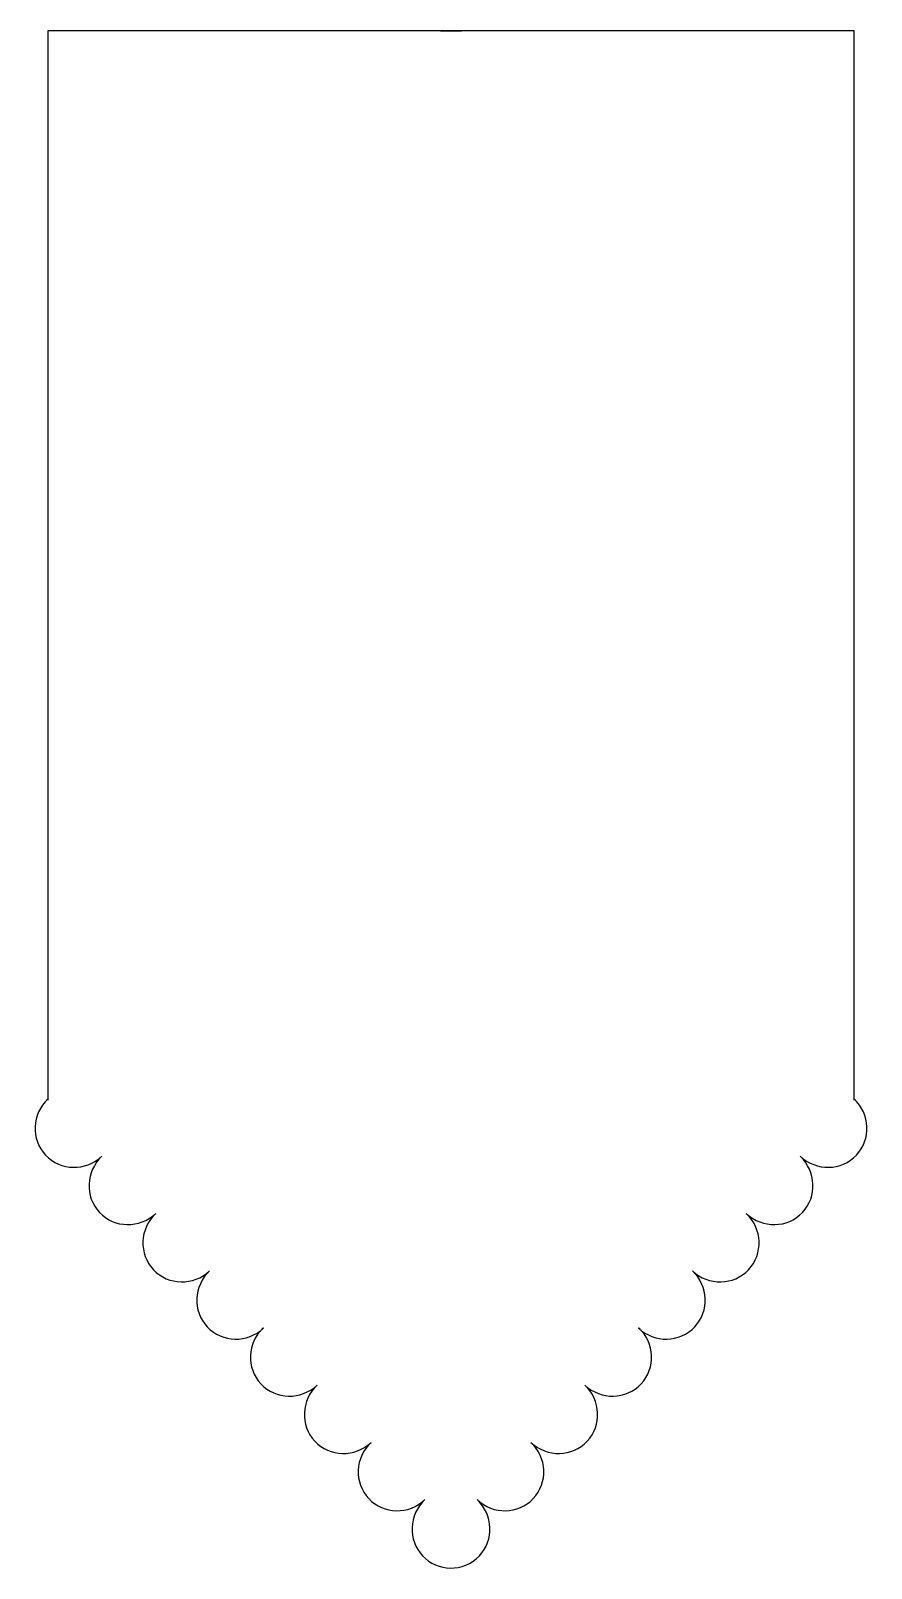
# Model space of a CAD drawing. Header units: centimetres. Extents: x -5.3 to 5.3, y -9.8 to 9.7.
import ezdxf

# ---------------------------------------------------------------- set-up
doc = ezdxf.new("R2010")
doc.units = ezdxf.units.CM
doc.header["$MEASUREMENT"] = 0
doc.layers.add('Camada 1', color=7, linetype='Continuous')

msp = doc.modelspace()

# ---------------------------------------------------------------- linework, layer by layer
at = {"layer": 'Camada 1'}
msp.add_open_spline([(-0.13204, 9.74888), (-0.13204, 9.74888), (5.11441, 9.74888), (5.11441, 9.74888), (5.11441, 9.74888), (5.11441, 9.74888), (5.11441, -3.81559), (5.11441, -3.81559), (5.11441, -3.81559), (5.11441, -3.81559), (5.11449, -3.79847), (5.11449, -3.79847), (5.11449, -3.79847), (5.31954, -3.99146), (5.33264, -4.31054), (5.14381, -4.5112), (5.14381, -4.5112), (4.95492, -4.71186), (4.63562, -4.71808), (4.4306, -4.52512), (4.4306, -4.52512), (4.63563, -4.71808), (4.64875, -5.03719), (4.45989, -5.23785), (4.45989, -5.23785), (4.27103, -5.43851), (3.95173, -5.44473), (3.74668, -5.25177), (3.74668, -5.25177), (3.95173, -5.44473), (3.96483, -5.76384), (3.776, -5.9645), (3.776, -5.9645), (3.58711, -6.16519), (3.26784, -6.17138), (3.06279, -5.97842), (3.06279, -5.97842), (3.26784, -6.17138), (3.28094, -6.49049), (3.09208, -6.69115), (3.09208, -6.69115), (2.90322, -6.89181), (2.58392, -6.89805), (2.37887, -6.70507), (2.37887, -6.70507), (2.37887, -6.70507), (2.38242, -6.70134), (2.38242, -6.70134), (2.38242, -6.70134), (2.58745, -6.8943), (2.60057, -7.21341), (2.41171, -7.41407), (2.41171, -7.41407), (2.22285, -7.61473), (1.90355, -7.62097), (1.6985, -7.42801), (1.6985, -7.42801), (1.90355, -7.62097), (1.91665, -7.94008), (1.72782, -8.14074), (1.72782, -8.14074), (1.53893, -8.3414), (1.21963, -8.34764), (1.01461, -8.15466), (1.01461, -8.15466), (1.21964, -8.34765), (1.23276, -8.66673), (1.04393, -8.86742), (1.04393, -8.86742), (0.85504, -9.06805), (0.53574, -9.0743), (0.33069, -8.88131), (0.33069, -8.88131), (0.53574, -9.0743), (0.54887, -9.39338), (0.36001, -9.59404), (0.36001, -9.59404), (0.26079, -9.69948), (0.12556, -9.75123), (-0.0102, -9.74864), (-0.0102, -9.74864), (-0.0102, -9.74864), (-0.00959, -9.74867), (-0.00959, -9.74867), (-0.00959, -9.74867), (-0.13865, -9.74613), (-0.26568, -9.6944), (-0.36011, -9.59407), (-0.36011, -9.59407), (-0.54897, -9.39341), (-0.53585, -9.0743), (-0.33079, -8.88134), (-0.33079, -8.88134), (-0.53584, -9.07433), (-0.85514, -9.06808), (-1.044, -8.86745), (-1.044, -8.86745), (-1.23283, -8.66676), (-1.21974, -8.34765), (-1.01468, -8.15469), (-1.01468, -8.15469), (-1.21973, -8.34768), (-1.53903, -8.34143), (-1.72789, -8.14077), (-1.72789, -8.14077), (-1.91672, -7.94014), (-1.90363, -7.621), (-1.69857, -7.42804), (-1.69857, -7.42804), (-1.90362, -7.621), (-2.22292, -7.61476), (-2.41178, -7.4141), (-2.41178, -7.4141), (-2.60064, -7.21344), (-2.58752, -6.89433), (-2.38249, -6.70137), (-2.38249, -6.70137), (-2.38249, -6.70137), (-2.37897, -6.7051), (-2.37897, -6.7051), (-2.37897, -6.7051), (-2.58402, -6.89809), (-2.90332, -6.89184), (-3.09218, -6.69118), (-3.09218, -6.69118), (-3.28104, -6.49052), (-3.26792, -6.17138), (-3.06289, -5.97845), (-3.06289, -5.97845), (-3.26794, -6.17141), (-3.58721, -6.16522), (-3.7761, -5.96453), (-3.7761, -5.96453), (-3.96493, -5.76384), (-3.95184, -5.44473), (-3.74678, -5.2518), (-3.74678, -5.2518), (-3.95183, -5.44476), (-4.27113, -5.43854), (-4.45999, -5.23788), (-4.45999, -5.23788), (-4.64885, -5.03722), (-4.63573, -4.71808), (-4.4307, -4.52515), (-4.4307, -4.52515), (-4.63573, -4.71811), (-4.95502, -4.71189), (-5.14391, -4.51123), (-5.14391, -4.51123), (-5.33274, -4.31057), (-5.31965, -3.99146), (-5.11459, -3.7985), (-5.11459, -3.7985), (-5.11459, -3.7985), (-5.11451, -3.81562), (-5.11451, -3.81562), (-5.11451, -3.81562), (-5.11451, -3.81562), (-5.11454, 9.74888), (-5.11454, 9.74888), (-5.11454, 9.74888), (-5.11454, 9.74888), (0.13193, 9.74888), (0.13193, 9.74888), (0.13193, 9.74888), (0.13193, 9.74888), (-0.13204, 9.74888), (-0.13204, 9.74888)], degree=3, knots=[0, 0, 0, 0, 0.02325581, 0.02325581, 0.02325581, 0.02325581, 0.04651163, 0.04651163, 0.04651163, 0.04651163, 0.06976744, 0.06976744, 0.06976744, 0.06976744, 0.09302326, 0.09302326, 0.09302326, 0.09302326, 0.11627907, 0.11627907, 0.11627907, 0.11627907, 0.13953488, 0.13953488, 0.13953488, 0.13953488, 0.1627907, 0.1627907, 0.1627907, 0.1627907, 0.18604651, 0.18604651, 0.18604651, 0.18604651, 0.20930233, 0.20930233, 0.20930233, 0.20930233, 0.23255814, 0.23255814, 0.23255814, 0.23255814, 0.25581395, 0.25581395, 0.25581395, 0.25581395, 0.27906977, 0.27906977, 0.27906977, 0.27906977, 0.30232558, 0.30232558, 0.30232558, 0.30232558, 0.3255814, 0.3255814, 0.3255814, 0.3255814, 0.34883721, 0.34883721, 0.34883721, 0.34883721, 0.37209302, 0.37209302, 0.37209302, 0.37209302, 0.39534884, 0.39534884, 0.39534884, 0.39534884, 0.41860465, 0.41860465, 0.41860465, 0.41860465, 0.44186047, 0.44186047, 0.44186047, 0.44186047, 0.46511628, 0.46511628, 0.46511628, 0.46511628, 0.48837209, 0.48837209, 0.48837209, 0.48837209, 0.51162791, 0.51162791, 0.51162791, 0.51162791, 0.53488372, 0.53488372, 0.53488372, 0.53488372, 0.55813953, 0.55813953, 0.55813953, 0.55813953, 0.58139535, 0.58139535, 0.58139535, 0.58139535, 0.60465116, 0.60465116, 0.60465116, 0.60465116, 0.62790698, 0.62790698, 0.62790698, 0.62790698, 0.65116279, 0.65116279, 0.65116279, 0.65116279, 0.6744186, 0.6744186, 0.6744186, 0.6744186, 0.69767442, 0.69767442, 0.69767442, 0.69767442, 0.72093023, 0.72093023, 0.72093023, 0.72093023, 0.74418605, 0.74418605, 0.74418605, 0.74418605, 0.76744186, 0.76744186, 0.76744186, 0.76744186, 0.79069767, 0.79069767, 0.79069767, 0.79069767, 0.81395349, 0.81395349, 0.81395349, 0.81395349, 0.8372093, 0.8372093, 0.8372093, 0.8372093, 0.86046512, 0.86046512, 0.86046512, 0.86046512, 0.88372093, 0.88372093, 0.88372093, 0.88372093, 0.90697674, 0.90697674, 0.90697674, 0.90697674, 0.93023256, 0.93023256, 0.93023256, 0.93023256, 0.95348837, 0.95348837, 0.95348837, 0.95348837, 1, 1, 1, 1], dxfattribs=at)

doc.saveas('drawing.dxf')
